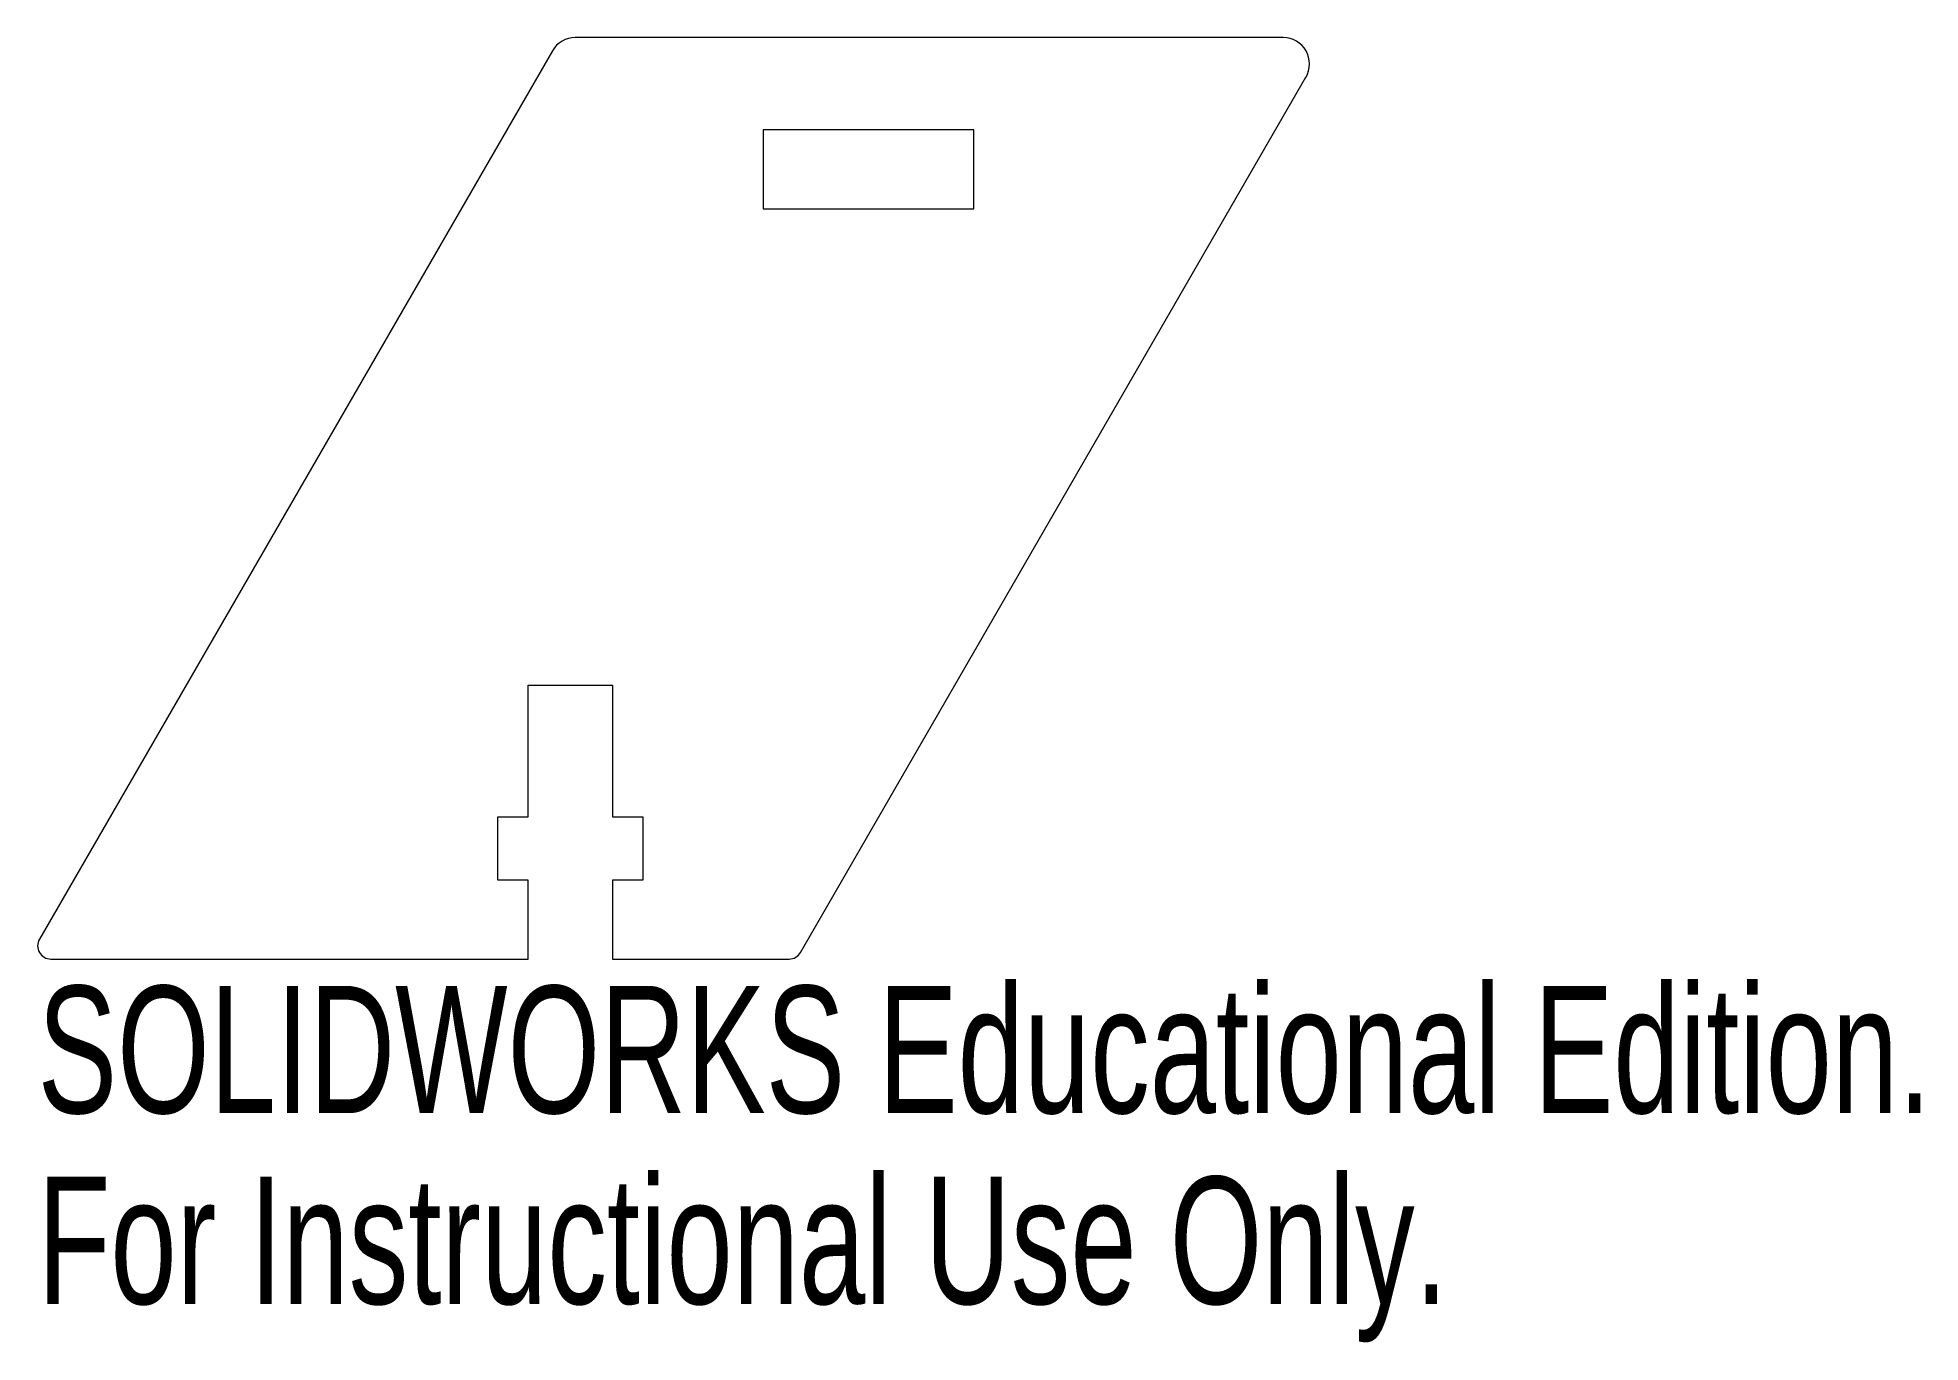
# Model space of a CAD drawing. Header units: millimetres. Extents: x -16.2 to 55.3, y -14.6 to 35.
import ezdxf

# ---------------------------------------------------------------- set-up
doc = ezdxf.new("R2010")
doc.units = ezdxf.units.MM
doc.styles.add('SLDTEXTSTYLE0', font='TXT', dxfattribs={"width": 0.7})

msp = doc.modelspace()

# ---------------------------------------------------------------- linework, layer by layer
at = {"color": 7, "linetype": 'Continuous', "lineweight": 15}
for p, q in [((3.319, 34.5), (-16.167, 0.75)), ((31.075, 35), (4.185, 35)), ((12.744, 0.25), (31.941, 33.5)), ((19.321, 31.5), (11.321, 31.5)), ((11.321, 31.5), (11.321, 28.5)), ((19.321, 28.5), (19.321, 31.5)), ((11.321, 28.5), (19.321, 28.5)), ((2.4, 5.4), (2.4, 10.4)), ((2.4, 10.4), (5.6, 10.4)), ((5.6, 10.4), (5.6, 5.4)), ((1.25, 3), (1.25, 5.4)), ((1.25, 5.4), (2.4, 5.4)), ((5.6, 5.4), (6.75, 5.4)), ((6.75, 5.4), (6.75, 3)), ((2.4, 3), (1.25, 3)), ((2.4, 0), (2.4, 3)), ((6.75, 3), (5.6, 3)), ((5.6, 3), (5.6, 0)), ((-15.734, 0), (2.4, 0)), ((5.6, 0), (12.311, 0))]:
    msp.add_line(p, q, dxfattribs=at)
for centre, radius, start, end in [((4.185, 34), 1, 90, 150), ((31.075, 34), 1, 330, 90), ((-15.734, 0.5), 0.5, 150, 270), ((12.311, 0.5), 0.5, 270, 330)]:
    msp.add_arc(centre, radius, start, end, dxfattribs=at)

# ---------------------------------------------------------------- texts
at = {"color": 7, "linetype": 'Continuous', "char_height": 4.83362, "attachment_point": 1, "style": 'SLDTEXTSTYLE0'}
for s, insert in [('SOLIDWORKS Educational Edition.', (-16.234, -1.02)), ('For Instructional Use Only.', (-16.234, -8.27))]:
    msp.add_mtext(s, dxfattribs=dict(at, insert=insert))

doc.saveas('drawing.dxf')
